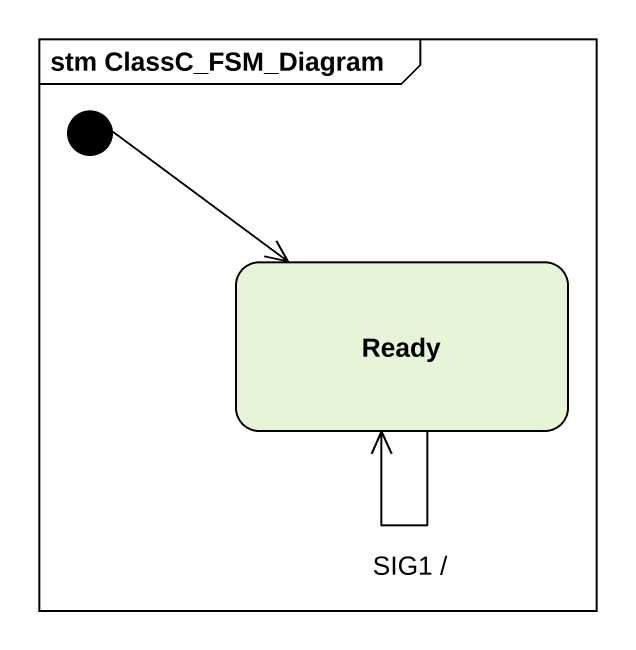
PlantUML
@startuml
mainframe stm ClassC_FSM_Diagram
hide empty description
state Ready
[*] --> Ready
Ready --> Ready : SIG1 /
@enduml
